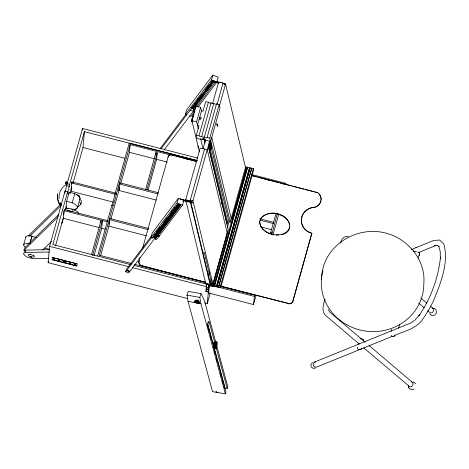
<?xml version="1.0" encoding="UTF-8"?>
<svg xmlns="http://www.w3.org/2000/svg" width="469" height="469" viewBox="0 0 469 469"><rect width="100%" height="100%" fill="white"/><g stroke="black" fill="none" stroke-linecap="round" stroke-linejoin="round"><path stroke-width="0.7" d="M192.648 121.811L191.78 121.623L191.833 119.636L193.216 114.7L193.732 114.647M198.088 147.97L198.141 145.982M63.227 261.942L63.274 260.981L65.988 261.661L65.947 262.628L63.227 261.942L63.878 261.245L65.672 261.696L65.947 262.628M30.098 242.977L31.956 236.048A7.398 2.48 15.6 0 0 25.977 237.654M57.353 196.833L57.429 195.936L57.904 199.958L59.405 203.763L59.323 204.66L57.464 198.856L57.587 193.914L57.511 194.817M187.494 298.524L48.137 262.693L49.597 246.336L65.044 191.065L67.63 191.727L67.448 193.703L69.67 184.423L84.42 131.648L197.256 160.662M52.165 259.65L52.376 257.51L77.08 263.859L76.869 265.999L52.165 259.65L76.869 265.999M60.841 203.241L60.759 204.144A0.915 0.862 5.1 0 0 59.645 204.742M61.967 222.775L61.926 223.267L63.491 217.669M65.625 183.332L65.707 182.435A0.915 0.862 5.1 0 0 66.358 183.49M64.869 193.035L65.044 191.065M55.535 245.797L63.215 218.308L64.218 209.491L107.507 220.618M59.106 198.651A15.465 14.539 4.6 0 1 64.634 185.742L66.199 184.686L66.276 183.789A1.243 1.173 5.1 0 1 65.39 182.353M63.731 214.943L64.036 211.531M65.238 191.71L67.085 183.76L82.538 128.483L197.842 158.129M68.116 208.482L66.006 207.943L66.598 201.348L69.148 192.22L74.77 193.668A11.039 3.705 15.6 0 1 79.871 199.032M68.972 194.195L69.148 192.22M115.89 193.193L71.933 181.89L71.616 183.016L70.889 191.194L113.469 202.145M71.493 186.779L71.247 189.576L71.605 188.298M71.745 183.983L71.933 181.89M82.409 129.907L82.538 128.483M73.082 183.021L83.001 147.518L84.42 131.648M100.935 222.283L101.122 220.19L63.901 210.616M94.064 255.599L101.714 228.21L102.4 220.518L107.301 221.778M148.632 228.456L109.775 218.466L108.861 226.117L146.31 235.743M109.265 224.194L109.517 221.333M109.646 219.897L109.775 218.466M158.147 192.659L119.747 182.787L119.413 183.989L118.833 190.437L156.283 200.064M119.173 189.236L119.361 187.084M119.618 184.217L119.747 182.787M129.444 152.777L130.171 144.593L170.44 154.952M141.914 266.07A4.127 3.881 5.1 0 1 138.971 261.297L138.994 261.034A4.127 3.881 5.1 0 0 141.937 265.812L205.651 282.461M155.749 154.711L155.943 152.56L157.221 152.888L156.646 159.337L148.087 189.957M168.095 157.08L168.119 156.822A2.955 2.779 5.1 0 1 171.724 154.876L196.488 161.242M180.706 199.313L180.893 199.483M191.393 202.303C192.36 202.667 190.953 201.682 191.786 202.485M213.706 81.243C214.093 82.216 213.495 80.955 214.104 81.348M208.347 291.911L205.967 291.583L206.7 283.95A1.19 0.399 15.6 0 1 207.064 283.757L207.304 283.751A1.19 0.399 15.6 0 1 208.459 284.05L208.693 284.173A1.19 0.399 15.6 0 1 209.004 284.548L207.298 303.619L204.472 302.892M224.844 84.203L224.639 84.191M206.7 283.95L205.967 291.583M208.025 284.525L207.538 284.402L208.089 284.361M208.271 292.175L209.004 284.548M208.705 293.037L209.432 284.859L208.764 287.257M208.136 292.891L253.483 304.551L254.608 294.96M276.007 213.483L270.748 232.307L270.631 233.621L271.909 233.949L277.343 213.618M285.685 184.686L285.809 183.326L251.8 174.579M220.524 286.283L288.529 303.502A3.553 3.342 5.1 0 0 292.867 301.162L311.867 233.181A14.099 13.261 5.1 0 1 301.35 220.313A14.099 13.261 5.1 0 1 311.721 207.556L314.083 207.275A8.923 8.395 5.1 0 0 320.391 202.415L320.913 200.82L320.368 202.678A8.923 8.395 5.1 0 1 314.06 207.533L311.697 207.814A14.099 13.261 5.1 0 0 301.649 223.338M288.505 303.765A3.553 3.342 5.1 0 0 292.844 301.42L292.867 301.162M292.844 301.42L311.867 233.181M251.677 175.435L317.454 192.612L314.623 191.885M391.152 331.53L391.339 329.367M201.482 110.895L197.455 125.311L198.985 125.639L196.3 135.254L197.115 138.654L202.983 139.457L202.76 138.531L203.71 138.736L203.927 139.656L210.61 141.532L220.008 107.893L219.193 104.487L216.496 103.913L215.928 104.2A1.436 0.481 15.6 0 1 214.573 103.913L213.8 103.338L213.225 103.626A1.436 0.481 15.6 0 1 211.877 103.338L211.097 102.764L201.682 136.52L201.125 136.69A1.436 0.481 15.6 0 1 199.776 136.403L198.997 135.828L208.4 102.189L205.698 101.609L203.013 111.223L201.482 110.895L200.621 107.29L195.978 106.299L191.95 120.715L199.407 151.874M213.8 103.338L204.378 137.095L203.822 137.265A1.436 0.481 15.6 0 1 202.473 136.977L201.699 136.403M211.097 102.764L210.528 103.051A1.436 0.481 15.6 0 1 209.18 102.764L208.4 102.189M216.496 103.913L207.081 137.675L206.524 137.839A1.436 0.481 15.6 0 1 205.176 137.552L204.396 136.977M321.599 279.383C321.57 246.811 355.613 225.02 385.881 233.111C408.059 238.774 425.963 260.248 423.818 283.616A51.297 48.231 5.1 0 1 370.211 331.524A51.297 48.231 5.1 0 1 321.511 278.176M215.031 345.424L215.113 344.985M215.511 345.248L215.494 344.416M210.335 285.41L211.109 285.322L211.003 285.856L210.118 285.164L210.493 284.824L211.507 285.041L211.789 285.721L211.003 285.856M192.126 119.179L192.53 117.203M213.413 345.747L214.609 342.159L215.652 341.754L217.118 342.323L217.182 344.539L216.608 347.236L215.74 348.842L213.459 347.593L213.413 345.747L215.025 346.198L215.083 348.414L215.74 348.842M213.776 345.014L214.005 343.935L212.604 343.689M215.025 346.198L215.593 343.496L216.461 341.895M23.614 244.9L25.818 237.015M48.289 258.325L33.674 258.648C30.08 258.061 25.103 257.299 23.45 253.647L23.684 253.131L25.22 252.521L25.889 250.118L49.274 249.596M29.94 243.27L31.956 236.048M59.991 204.437L60.079 204.138M65.977 183.021L66.065 182.722M60.39 204.537L60.472 204.238A1.8 0.604 15.6 0 1 61.709 203.962M66.375 183.127L66.457 182.822M67.63 191.727L52.856 244.578L130.933 264.674M48.137 262.693L48.53 261.28M66.006 207.943L66.399 206.536M52.376 257.51L77.08 263.859M65.631 210.006L66.41 207.216M70.303 193.287L71.476 189.095M53.536 258.958L54.896 259.205M53.853 259.246L53.566 258.859M54.515 259.416L53.876 259.146M80.099 198.41L77.549 207.538A11.039 3.705 15.6 0 0 72.22 202.79L74.77 193.668M58.455 260.219L59.809 260.465M58.766 260.506L58.478 260.125M73.164 209.35L72.49 211.754A7.398 2.48 15.6 0 0 69.172 210.88M59.434 260.676L58.795 260.412M78.821 196.523L79.056 195.679L76.717 194.571M79.437 197.666L79.677 196.822L79.056 195.679M74.548 210.382L80.809 204.244L81.477 201.84A7.398 2.48 15.6 0 0 79.273 199.12M69.412 263.039L70.772 263.285L70.391 263.496L69.441 262.939M69.729 263.326L70.772 263.285M70.743 263.379L70.456 262.998M74.331 264.299L75.685 264.545M74.641 264.586L74.354 264.205M75.31 264.762L74.671 264.493M91.508 254.603L101.122 220.19M92.586 255.634L102.4 220.518M97.634 256.109L111.821 205.334A7.258 0.422 -75.6 0 0 113.316 200.843A7.258 0.422 -75.6 0 0 115.034 193.844L129.227 143.063L197.244 160.55M130.171 144.593L116.318 194.172A7.258 0.422 -75.6 0 1 114.594 201.178A7.258 0.422 -75.6 0 1 113.105 205.662L99.246 255.236L131.039 263.414M100.501 256.039L108.955 226.064M110.924 219.017L119.396 188.714M120.726 183.666L129.479 152.355L154.664 158.827M145.63 189.441L155.943 152.56M146.914 189.769L157.221 152.888M155.198 237.806L128.776 272.858L125.698 271.768L126.36 269.394L151.862 235.561M128.324 271.334L129.385 271.393L129.421 270.971L127.339 270.431L127.298 270.853L128.324 271.334L128.588 270.39M138.971 261.297L139.979 257.516M142.512 248.623L168.119 156.822M154.407 235.174L152.202 238.1L150.942 237.689L152.273 232.929L178.39 198.281L183.866 200.351L182.535 205.111L156.587 239.536L155.327 239.126L156.646 236.399M185.361 114.542L186.691 109.787L212.809 75.134L218.278 77.209L216.954 81.964L211.478 79.894L185.361 114.542L186.621 114.958M152.202 238.1L152.443 237.238L155.567 238.258L157.326 235.93M154.102 235.25L154.489 234.301L156.283 234.025L158.85 235.186L159.143 235.667L158.757 236.616L155.257 236.077L154.102 235.25L154.489 234.301L156.066 234.277L157.994 234.84L157.895 235.192L159.05 236.018M155.485 234.277L155.731 233.374L156.675 233.363L158.522 234.195L158.27 235.098M155.257 236.077L155.35 235.725L157.279 236.294L157.179 236.646M178.49 204.232L153.885 236.88L155.128 237.285L155.327 236.587L154.084 236.183M154.395 234.647L155.966 234.623L156.283 234.025M156.423 234.26L156.675 233.363M192.014 107.542L193.093 107.53L193.345 106.627L194.037 107.125M194.09 105.683L193.656 106.527L192.583 106.211M159.929 230.771L160.263 229.581L159.014 229.171M158.757 236.616L159.143 235.667L157.578 234.6L157.83 233.703L156.458 233.773M198.27 128.717L196.593 121.706L200.621 107.29M150.942 237.689L177.059 203.036L178.39 198.281M211.478 79.894L212.809 75.134M180.372 199.196A1.02 0.34 15.6 0 1 180.87 199.272L191.786 201.846A1.02 0.34 15.6 0 1 192.736 202.444A1.02 0.34 15.6 0 1 191.721 202.538L183.584 200.445M218.554 83.119L213.805 81.899A1.02 0.34 15.6 0 1 212.856 81.301A1.02 0.34 15.6 0 1 213.87 81.207L220.711 82.732M207.192 284.601L205.926 284.331L185.695 199.817L200.152 148.098L207.239 149.611L227.236 233.157L212.961 284.255L213.917 284.454L246.46 167.656L245.053 167.357M212.58 103.631L218.63 81.969L223.074 82.913L217.03 104.534M202.983 139.457L203.376 138.056M203.927 139.656L204.32 138.255M203.059 148.72L205.551 139.797M212.879 285.715L212.709 286.336L210.505 285.867L190.133 200.767L204.59 149.048M191.581 202.473L191.786 201.846M224.592 84.244L224.78 83.781A1.02 0.34 15.6 0 1 225.671 84.227A1.02 0.34 15.6 0 1 225.425 84.549M183.52 200.662L191.721 202.538M210.61 141.532L209.795 138.126L219.193 104.487M212.961 284.255L192.958 200.703L209.737 140.688M219.293 106.498L225.548 84.103L222.898 83.541M176.338 275.655L176.725 274.259M202.579 252.756L202.755 252.129L204.25 252.451L211.754 283.809M194.436 301.977L194.823 301.028L196.617 300.752L199.184 301.913L199.477 302.394L199.091 303.343L197.513 303.367L194.436 301.977L194.823 301.028L198.328 301.567L199.477 302.394L199.091 303.343M195.819 301.004L196.065 300.101L198.164 300.43L198.856 300.922L198.604 301.825M195.591 302.804L195.684 302.452M194.729 301.374L196.3 301.35L196.617 300.752M197.009 300.09L196.757 300.987L197.912 301.327L198.164 300.43M199.384 302.745L198.229 301.919L198.223 301.221M208.072 276.646L209.438 271.75M211.326 279.671L210.083 284.114L217.217 286.049L250.1 167.961L253.33 168.459L253.659 169.854L220.723 287.708L212.621 285.979L212.709 286.336M210.335 149.922L227.664 222.324L227.16 224.118L208.547 146.34M210.065 285.351L210.317 284.994L211.507 285.041M210.37 285.633L210.329 284.964M210.71 285.175L210.786 284.413L211.695 284.736L211.484 285.439L210.264 285.181M210.528 285.005L210.786 284.413M210.505 285.867L210.669 284.519M210.851 285.216L210.98 284.853M210.645 284.906L211.138 284.437M211.589 285.891L211.513 284.572M227.307 227.811L228.978 221.837L211.103 147.166M211.695 284.736L211.56 285.228M207.298 303.619L210.259 293.031M212.908 284.056L228.186 229.405L208.617 147.659L210.657 140.354L230.226 222.101L228.978 221.837M230.226 222.101L245.674 166.829L247.585 167.234L214.696 285.287M232.032 218.9L245.92 169.209L225.548 84.103M214.65 285.088L247.585 167.234M216.608 285.691L249.549 167.843L247.638 167.433M216.666 285.932L249.549 167.843M217.217 286.049L250.1 167.961M217.159 285.809L218.8 286.16L251.689 168.113M218.8 286.16L251.542 169.016M220.723 287.708L220.389 286.313L253.33 168.459M285.416 184.733L285.809 183.326M253.483 304.551L256.033 295.423M272.911 235.039L278.797 213.975M320.808 201.359L321.101 199.307A8.923 8.395 5.1 0 0 317.478 192.349M325.093 299.169C323.288 303.965 321.371 310.789 325.293 315.18L359.148 343.959M340.799 242.971C340.641 239.272 344.774 235.268 348.449 236.792M357.788 347.183L357.448 348.872L358.463 349.382L360.854 349.71L361.224 348.391M358.527 344.539L358.896 343.214M363.258 341.115L363.598 339.421L360.186 338.589M394.962 335.229L394.57 336.636L392.178 336.302L391.134 335.429M398.586 328.282L399.764 324.073M418.201 258.097L419.38 253.881M419.216 255.716L419.679 252.603L417.75 252.105M215.47 345.465L215.048 345.946M289.924 226.75C285.51 240.732 259.961 235.321 259.72 221.28M213.928 347.605L225.982 392.055L225.378 393.866L212.527 391.627L188.069 301.426L186.99 295.136L188.239 291.419L201.084 293.658L204.654 301.256L215.746 342.177M225.378 393.866L200.92 303.666L199.841 297.375L201.084 293.658M214.321 348.467L225.056 388.062L227.195 388.438L227.799 386.626L216.701 345.706M192.712 116.728L193.076 115.779M193.609 108.386L193.785 108.022M154.969 234.043L154.195 234.899M155.556 233.738L155.731 233.374M155.169 234.611L154.876 235.368L155.661 235.93L156.992 236.323L158.076 236.306L158.276 235.895L156.159 234.94L155.075 234.957M158.346 234.559L158.522 234.195M158.37 235.549L158.17 235.96L157.086 235.977L154.969 235.022M195.303 300.77L194.529 301.626M195.503 301.338L195.303 301.749L196.089 302.312L198.504 302.687M195.89 300.465L196.065 300.101M198.68 301.286L198.856 300.922M198.704 302.276L198.41 303.033L197.326 303.05L195.21 302.095L195.409 301.684L196.493 301.667L198.61 302.622M198.938 302.411L199.184 301.913M215.037 347.611L215.634 346.503L215.992 343.132M160.117 148.626L186.052 114.213M197.496 99.633L198.375 98.467M192.032 107.325L195.544 102.658M196.423 101.492L202.139 93.917M205.211 89.837L209.168 84.59M210.921 82.257L211.8 81.09M161.207 148.673L212.193 81.026L213.407 81.483M192.589 108.204L213.207 80.844M192.829 108.316L213.008 81.542M193.468 108.591L196.986 103.93M199.178 101.011L204.015 94.603M206.208 91.69L211.044 85.276M193.275 109.289L213.923 81.893M164.291 149.758L195.895 107.823M196.775 106.656L215.224 82.175M194.963 111.141L191.006 116.394L189.746 115.978M198.041 107.055L216.514 82.55M125.698 271.768L151.634 237.355M156.412 231.967L159.941 227.289M163.91 222.025L167.433 217.346M170.962 212.662L174.931 207.398M155.286 234.008L177.774 204.167L180.805 205.316L158.405 235.045M156.277 233.269L157.596 231.516M159.794 228.602L164.625 222.189M166.823 219.275L171.654 212.862M172.533 211.701L173.413 210.534M174.292 209.367L178.249 204.121M159.736 230.285L179.504 204.056M157.52 233.679L179.451 204.572M155.128 237.285L156.007 236.124M157.76 233.791L179.697 204.689M159.278 232.9L164.109 226.486M164.988 225.325L170.265 218.325M173.776 213.665L177.288 209.004M179.486 206.09L180.366 204.924M182.986 201.518L183.866 200.351M158.205 234.764L180.612 205.035M155.327 239.126L157.525 236.212M438.796 246.383L440.203 251.366L440.344 258.542L440.514 257.112C438.333 278.047 430.788 298.489 418.911 315.866L419.714 314.652L414.936 320.081L410.563 323.059L314.423 362.097L313.198 363.692L313.392 365.785L314.898 367.151L316.833 366.993L392.735 336.173M312.43 362.525L310.912 364.483L311.205 366.91L313.145 368.382L315.596 368.036M260.535 218.917C267.77 209.197 285.779 213.196 289.707 224.2M209.924 149.787L209.737 150.016A3.078 0.533 -78 0 1 209.455 148.861L209.661 147.354A3.342 0.575 -78 0 1 210.487 144.399L210.886 143.737A3.078 0.533 -78 0 1 211.179 144.323M28.269 235.971L59.581 205.275M29.682 236.323L60.999 205.633M58.971 214.245L24.523 248.013L23.849 250.411L58.297 216.649M42.62 250.047L51.49 241.353M210.493 284.824L210.118 285.164L210.546 285.598L211.519 285.662L210.874 285.316M210.862 285.258L211.642 285.703L210.423 285.439M211.759 285.269L211.437 285.592L210.388 285.222L211.789 285.721M65.707 181.825L66.909 181.532M217.897 392.313L217.68 392.465A1.049 0.879 -15.2 0 1 216.273 392.219L216.145 391.785M411.36 249.561L433.725 240.48L439.594 240.028L443.85 244.079C448.962 262.992 440.749 282.66 433.843 300.09C430.759 306.638 427.107 312.852 422.974 318.785C416.607 328.939 404.225 331.026 394.089 335.622M418.436 252.562L436.041 245.41L434.089 245.58L437.647 245.322L439.166 246.758M281.271 234.723C294.356 232.747 290.651 217.041 279.934 214.591C271.856 210.159 255.388 215.459 260.858 226.591M25.889 250.118L24.359 250.727L24.259 251.865M213.887 343.496L215.593 343.496M414.098 389.206L411.096 389.663L408.739 387.828L408.47 385.389M191.78 121.623L192.296 121.571M278.762 234.981L276.188 234.998M314.423 362.097L315.713 361.992M25.22 252.521L49.333 251.982M415.716 247.468L416.695 247.45M30.221 254.409L28.931 254.438A3.342 1.12 15.6 0 0 28.421 255.429L29.342 256.127A3.078 1.032 15.6 0 0 30.016 256.443M211.578 284.841L210.851 284.683M186.99 295.136L199.841 297.375M188.069 301.426L200.92 303.666M207.814 321.869L209.209 322.109L214.761 342.575M217.118 342.323L215.652 341.754L214.784 343.355L214.269 348.268L215.083 348.414M214.526 342.974L212.422 342.61L214.222 343.109M192.161 107.553L192.911 107.929M156.681 235.08C154.823 234.981 158.288 236.036 156.839 235.121M197.015 301.801C195.186 301.725 198.61 302.757 197.173 301.848M156.898 233.726L157.209 233.808M193.216 114.7L194.084 114.887M192.431 116.769L193.298 116.951M199.219 118.997L200.75 119.325L201.248 117.537L199.718 117.209L200.046 118.569M191.833 119.636L192.7 119.824M191.95 120.715L196.593 121.706M196.3 135.254L198.997 135.828M207.093 137.552L209.795 138.126M208.758 148.913L210.165 149.212M249.608 168.078L250.153 168.195M245.469 169.11L245.92 169.209M192.958 200.703L190.308 200.14L210.259 283.487L214.872 284.66M185.695 199.817L190.133 200.767M232.178 218.747L231.223 218.548L211.783 137.335M226.257 222.025L227.664 222.324M227.189 232.964L228.145 233.169M218.753 285.961L220.389 286.313M208.459 284.876L210.364 285.281M31.933 236.405L36.183 237.49M44.608 248.066L49.562 249.326M222.072 83.083L224.78 83.781M213.87 81.207L218.618 82.427M222.687 83.476L224.721 83.998A1.02 0.34 15.6 0 1 225.208 84.168M216.578 82.38L218.618 82.902M171.701 155.133L174.532 155.866M175.945 156.23L180.19 157.32M181.609 157.684L196.464 161.5M252.363 175.875L256.607 176.965M258.02 177.329L262.265 178.419M263.684 178.783L278.539 182.605M279.958 182.969L291.278 185.882M292.691 186.246L296.936 187.336M298.354 187.7L304.012 189.154M305.425 189.517L313.21 191.522M186.691 159.126L188.814 159.671M265.114 179.293L267.236 179.838M268.649 180.202L270.771 180.747M281.365 183.473L283.487 184.018M156.646 159.337L167.181 162.045M83.001 147.518L124.836 158.27M413.259 250.95L416.466 251.777M259.72 218.777L273.767 222.388M180.87 199.272L191.721 202.063A1.02 0.34 15.6 0 1 192.677 202.661A1.02 0.34 15.6 0 1 191.663 202.755M119.413 183.989L158.27 193.978M260.008 220.137L273.433 223.59M260.846 226.949L271.445 229.675M270.748 232.307L272.026 232.642M115.034 193.844L116.318 194.172M71.616 183.016L114.905 194.148M67.085 183.76L69.67 184.423M66.909 185.73L69.494 186.398M111.821 205.334L113.105 205.662M66.598 201.348L72.22 202.79M109.441 219.668L148.298 229.658M63.215 218.308L99.029 227.518M101.714 228.21L105.214 229.107M141.937 265.812L205.674 282.197M212.756 284.021L214.175 284.384M220.547 286.02L288.529 303.502M134.574 264.323L205.932 282.666M220.77 286.483L253.272 294.843M133.759 265.378L206.858 284.173M213.119 285.803L254.216 296.373M49.597 246.336L128.828 266.709M132.364 267.617L206.641 286.711M206.618 291.466L207.767 291.759M69.764 262.921L70.426 263.091M269.687 233.697L273.55 234.764M191.938 107.19L193.093 107.53M155.966 234.623L157.895 235.192M196.3 301.35L198.229 301.919M191.516 107.999L194.014 108.82L193.351 111.2L190.226 110.174M157.725 231.346L158.973 231.756M210.997 284.929L211.378 285.058M216.455 123.664L217.61 124.379L217.845 126.343L217.452 126.261L217.041 124.725L216.361 124.303M177.059 203.036L182.535 205.111M269.1 233.41L266.169 231.991L263.238 229.757L261.098 227.148M33.235 255.329L34.155 256.027A3.342 1.12 15.6 0 1 33.645 257.018L32.355 257.041A3.078 1.032 15.6 0 1 31.575 256.918M213.459 347.593L214.925 348.702M432.09 307.846L433.52 308.842L433.684 310.783L432.488 312.53L430.63 313.058L427.535 310.648M411.436 381.737L412.867 382.733L413.031 384.674L411.835 386.421L409.982 386.948L363.592 347.734M433.884 308.133L436.135 309.88L436.457 312.788L434.663 315.156L431.802 315.59L429.551 313.837M413.283 381.842L415.645 383.677M420.752 297.991L426.86 303.179M430.19 306.011L433.52 308.842M418.659 303.103L424.211 307.816M365.152 342.171L329.643 311.985L328.376 309.569M369.033 345.471L412.867 382.733M216.614 392.061L216.889 392.6M209.209 322.109C208.007 320.69 207.644 324.824 207.996 325.732L213.547 346.192M157.889 234.5L157.994 234.84M216.098 347.511L227.195 388.438M207.609 323.716L212.785 342.81M207.533 325.545L208.101 327.649M208.482 329.056L209.057 331.161M210.388 336.08L210.956 338.184M214.573 351.521L215.148 353.632M216.479 358.545L217.047 360.655M220.665 373.992L221.239 376.097M222.57 381.016L223.144 383.12M223.977 386.21L224.551 388.309M209.919 142.213L210.593 145.044M209.045 144.552L209.367 145.882M221.673 202.86L222.183 204.988M205.135 139.85L205.481 141.275M203.956 138.789L204.976 143.063M200.644 138.636L203.018 148.562M408.552 385.958L408.739 387.828M321.675 276.774A51.297 48.231 5.1 0 1 322.948 270.595M59.405 203.763A1.243 1.173 5.1 0 1 60.923 202.942M59.897 203.956A1.243 1.173 5.1 0 1 60.196 203.839M66.199 184.686A1.243 1.173 5.1 0 1 65.895 184.569M216.948 392.078A1.307 1.096 -15.2 0 1 216.039 391.808M60.519 205.094A2.21 0.739 15.6 0 1 61.509 204.103M61.468 205.223A2.21 0.739 15.6 0 1 60.601 204.795M60.302 204.56A2.21 0.739 15.6 0 1 61.591 203.798M66.504 183.678A2.21 0.739 15.6 0 1 66.152 182.787A2.21 0.739 15.6 0 1 68.017 182.781M66.803 183.66A1.8 0.604 15.6 0 1 67.606 182.851M66.979 183.602A2.21 0.739 15.6 0 1 66.088 182.634A2.21 0.739 15.6 0 1 67.577 182.388M61.603 205.123A1.8 0.604 15.6 0 1 60.472 204.238M67.208 183.543A1.8 0.604 15.6 0 1 66.481 182.752A1.8 0.604 15.6 0 1 67.694 182.552M61.14 205.258A1.8 0.604 15.6 0 1 60.407 204.466A1.8 0.604 15.6 0 1 61.627 204.267M30.163 254.52A3.078 1.032 15.6 0 1 33.182 255.435M65.607 208.336A7.398 2.48 15.6 0 1 73.95 209.643A7.398 2.48 15.6 0 1 78.259 213.372M67.571 210.663A7.398 2.48 15.6 0 1 68.626 210.786M79.677 202.245A7.398 2.48 15.6 0 1 80.809 204.244M25.209 246.958A7.398 2.48 15.6 0 1 29.207 243.827M311.844 233.445A14.099 13.261 5.1 0 1 301.825 224.012M318.721 193.691A8.923 8.395 5.1 0 1 321.077 199.571M168.219 156.74A2.955 2.779 5.1 0 1 168.6 156.113M168.852 155.843A2.955 2.779 5.1 0 1 169.145 155.602M169.461 155.403A2.955 2.779 5.1 0 1 170.171 155.128M77.549 207.538A11.039 3.705 15.6 0 1 71.634 209.391M179.955 199.067A1.02 0.34 15.6 0 1 180.928 199.055M213.612 81.606A1.02 0.34 15.6 0 1 212.926 81.037A1.02 0.34 15.6 0 1 213.928 80.99M225.407 84.279A1.02 0.34 15.6 0 1 225.366 84.766M206.624 284.22A1.19 0.399 15.6 0 1 206.987 284.021L207.234 284.015A1.19 0.399 15.6 0 1 208.383 284.314L208.617 284.437A1.19 0.399 15.6 0 1 208.928 284.812M211.091 147.653C211.695 148.186 211.542 144.54 211.091 147.653M206.929 291.208L207.409 291.431L206.929 291.208M207.081 289.525L207.562 289.748L207.081 289.525M207.234 287.843L207.708 288.066L207.234 287.843M210.042 148.257L209.965 148.966A3.078 0.533 -78 0 0 210.247 150.127L210.651 149.47A3.342 0.575 -78 0 0 211.478 146.516L211.677 145.009A3.078 0.533 -78 0 0 211.402 143.848L210.997 144.505A3.342 0.575 -78 0 0 210.171 147.459L210.042 148.257M210.98 284.566L211.384 284.689L210.997 284.548M215.752 344.088L215.359 345.952L215.4 347.459L215.846 347.752L216.449 346.644L216.801 343.273L216.356 342.98L215.752 344.088M30.456 256.561L30.292 256.578A0.938 0.317 15.6 0 0 30.145 256.854L31.611 257.299A0.938 0.317 15.6 0 0 31.751 257.024L30.456 256.561"/></g></svg>
